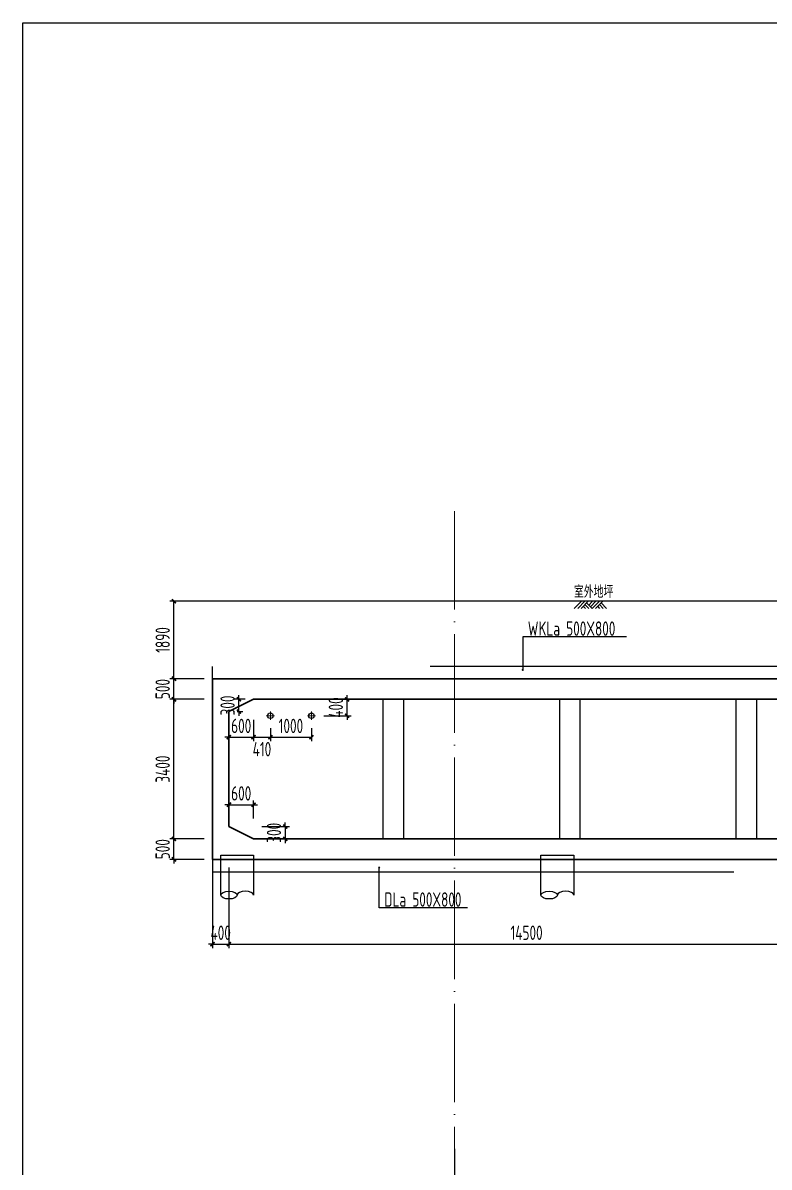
# Model space of a CAD drawing. Header units: millimetres. Extents: x -897614 to 191467, y -439928 to 101803.
# Drawn here: x -444498 to -426322, y -353314 to -325445 of the extents above; entities that cross this region are included whole.
import ezdxf

# ---------------------------------------------------------------- set-up
doc = ezdxf.new("R2010")
doc.units = ezdxf.units.MM
doc.header["$LTSCALE"] = 1000
for name, pattern in [('ACAD_ISO04W100', [30, 24, -3, 0, -3]), ('CENTER', [1.625, 1.25, -0.125, 0.125, -0.125]), ('DASHED', [19.05, 12.7, -6.35])]:
    doc.linetypes.add(name, pattern=pattern)
for name, color, linetype in [('AXIS', 3, 'Continuous'), ('COLUMN', 2, 'Continuous'), ('DIM_LEAD', 3, 'Continuous'), ('gps', 233, 'Continuous'), ('HC_ZP', 4, 'Continuous'), ('JG_TEXT', 7, 'Continuous'), ('ZH', 7, 'Continuous')]:
    doc.layers.add(name, color=color, linetype=linetype)
for name, color, linetype, lineweight in [('Beam', 4, 'DASHED', 25), ('DOTE', 8, 'ACAD_ISO04W100', 9), ('WALL', 6, 'Continuous', 30)]:
    doc.layers.add(name, color=color, linetype=linetype, lineweight=lineweight)
doc.layers.add('DY', color=1, linetype='Continuous', plot=False)
doc.styles.add('GPS', font='txt1.shx', dxfattribs={"width": 0.8, "bigfont": 'hztxt.shx'})
doc.styles.add('TSSD', font='tssdeng.shx', dxfattribs={"width": 0.7, "bigfont": 'tssdchn.shx'})
doc.dimstyles.new('TSD', dxfattribs={"dimtxt": 350, "dimasz": 100, "dimexe": 100, "dimexo": 200, "dimgap": 100, "dimtad": 1, "dimdec": 0, "dimzin": 0, "dimdsep": 46, "dimtxsty": 'TSSD', "dimblk": 'ARCHTICK', "dimcen": 0.09, "dimclrt": 7, "dimazin": 2, "dimtfac": 1, "dimtdec": 0, "dimtix": 1, "dimtmove": 2, "dimatfit": 3, "dimfxl": 0, "dimtolj": 1, "dimtzin": 0, "dimarcsym": 0})

# ---------------------------------------------------------------- blocks, each defined once
blk = doc.blocks.new('_ArchTick')
at = {"color": 0, "linetype": 'ByBlock', "const_width": 0.4}
blk.add_lwpolyline([(-0.5, -0.5), (0.5, 0.5)], dxfattribs=at)
blk = doc.blocks.new('*D1310')
at = {"layer": 'Defpoints', "color": 0, "transparency": 16777216}
for p in [(-440818, -345320), (-439880, -345320, 0), (-439880, -345820, 0)]:
    blk.add_point(p, dxfattribs=at)
at = {"layer": 'DIM_LEAD', "color": 0, "lineweight": -2, "transparency": 16777216}
for p, q in [((-440818, -345320), (-440818, -345220)), ((-440080, -345320), (-440918, -345320)), ((-440818, -345820), (-440818, -345320)), ((-440080, -345820), (-440918, -345820)), ((-440818, -345820), (-440818, -345920))]:
    blk.add_line(p, q, dxfattribs=at)
at = {"layer": 'DIM_LEAD', "color": 0, "lineweight": -2, "transparency": 16777216, "xscale": 100, "yscale": 100, "zscale": 100}
for p, rotation in [((-440818, -345320), 270), ((-440818, -345820), 90)]:
    blk.add_blockref('_ArchTick', p, dxfattribs=dict(at, rotation=rotation))
at = {"layer": 'DIM_LEAD', "color": 7, "transparency": 16777216, "insert": (-441093, -345570), "char_height": 350, "attachment_point": 5, "rotation": 90, "style": 'TSSD'}
blk.add_mtext('\\A1;500', dxfattribs=at)
blk = doc.blocks.new('*D1311')
at = {"layer": 'Defpoints', "color": 0, "transparency": 16777216}
for p in [(-440818, -341920), (-439880, -341920, 0), (-439880, -345320, 0)]:
    blk.add_point(p, dxfattribs=at)
at = {"layer": 'DIM_LEAD', "color": 0, "lineweight": -2, "transparency": 16777216}
for p, q in [((-440080, -341920), (-440918, -341920)), ((-440818, -345320), (-440818, -341920)), ((-440080, -345320), (-440918, -345320))]:
    blk.add_line(p, q, dxfattribs=at)
at = {"layer": 'DIM_LEAD', "color": 0, "lineweight": -2, "transparency": 16777216, "xscale": 100, "yscale": 100, "zscale": 100}
for p, rotation in [((-440818, -341920), 90), ((-440818, -345320), 270)]:
    blk.add_blockref('_ArchTick', p, dxfattribs=dict(at, rotation=rotation))
at = {"layer": 'DIM_LEAD', "color": 7, "transparency": 16777216, "insert": (-441093, -343620), "char_height": 350, "attachment_point": 5, "rotation": 90, "style": 'TSSD'}
blk.add_mtext('\\A1;3400', dxfattribs=at)
blk = doc.blocks.new('*D1312')
at = {"layer": 'Defpoints', "color": 0, "transparency": 16777216}
for p in [(-440818, -341420), (-439880, -341420, 0), (-439880, -341920, 0)]:
    blk.add_point(p, dxfattribs=at)
at = {"layer": 'DIM_LEAD', "color": 0, "lineweight": -2, "transparency": 16777216}
for p, q in [((-440818, -341420), (-440818, -341320)), ((-440080, -341420), (-440918, -341420)), ((-440818, -341920), (-440818, -341420)), ((-440080, -341920), (-440918, -341920)), ((-440818, -341920), (-440818, -342020))]:
    blk.add_line(p, q, dxfattribs=at)
at = {"layer": 'DIM_LEAD', "color": 0, "lineweight": -2, "transparency": 16777216, "xscale": 100, "yscale": 100, "zscale": 100}
for p, rotation in [((-440818, -341420), 270), ((-440818, -341920), 90)]:
    blk.add_blockref('_ArchTick', p, dxfattribs=dict(at, rotation=rotation))
at = {"layer": 'DIM_LEAD', "color": 7, "transparency": 16777216, "insert": (-441093, -341670), "char_height": 350, "attachment_point": 5, "rotation": 90, "style": 'TSSD'}
blk.add_mtext('\\A1;500', dxfattribs=at)
blk = doc.blocks.new('*D1313')
at = {"layer": 'Defpoints', "color": 0, "transparency": 16777216}
for p in [(-439880, -345820, 0), (-439480, -345820, 0), (-439480, -347881)]:
    blk.add_point(p, dxfattribs=at)
at = {"layer": 'DIM_LEAD', "color": 0, "lineweight": -2, "transparency": 16777216}
for p, q in [((-439880, -346020), (-439880, -347981)), ((-439480, -346020), (-439480, -347981)), ((-439880, -347881), (-439980, -347881)), ((-439880, -347881), (-439480, -347881)), ((-439480, -347881), (-439380, -347881))]:
    blk.add_line(p, q, dxfattribs=at)
at = {"layer": 'DIM_LEAD', "color": 0, "lineweight": -2, "transparency": 16777216, "xscale": 100, "yscale": 100, "zscale": 100}
blk.add_blockref('_ArchTick', (-439880, -347881), dxfattribs=at)
at = {"layer": 'DIM_LEAD', "color": 0, "lineweight": -2, "transparency": 16777216, "xscale": 100, "yscale": 100, "zscale": 100, "rotation": 180}
blk.add_blockref('_ArchTick', (-439480, -347881), dxfattribs=at)
at = {"layer": 'DIM_LEAD', "color": 7, "transparency": 16777216, "insert": (-439680, -347606), "char_height": 350, "attachment_point": 5, "style": 'TSSD'}
blk.add_mtext('\\A1;400', dxfattribs=at)
blk = doc.blocks.new('*D1314')
at = {"layer": 'Defpoints', "color": 0, "transparency": 16777216}
for p in [(-439480, -345820, 0), (-424980, -346820, 0), (-424980, -347881)]:
    blk.add_point(p, dxfattribs=at)
at = {"layer": 'DIM_LEAD', "color": 0, "lineweight": -2, "transparency": 16777216}
for p, q in [((-439480, -346020), (-439480, -347981)), ((-424980, -347020), (-424980, -347981)), ((-439480, -347881), (-424980, -347881))]:
    blk.add_line(p, q, dxfattribs=at)
at = {"layer": 'DIM_LEAD', "color": 0, "lineweight": -2, "transparency": 16777216, "xscale": 100, "yscale": 100, "zscale": 100, "rotation": 180}
blk.add_blockref('_ArchTick', (-439480, -347881), dxfattribs=at)
at = {"layer": 'DIM_LEAD', "color": 0, "lineweight": -2, "transparency": 16777216, "xscale": 100, "yscale": 100, "zscale": 100}
blk.add_blockref('_ArchTick', (-424980, -347881), dxfattribs=at)
at = {"layer": 'DIM_LEAD', "color": 7, "transparency": 16777216, "insert": (-432230, -347606), "char_height": 350, "attachment_point": 5, "style": 'TSSD'}
blk.add_mtext('\\A1;14500', dxfattribs=at)
blk = doc.blocks.new('*D1317')
at = {"layer": 'Defpoints', "color": 0, "transparency": 16777216}
for p in [(-440818, -339530), (-439880, -339530, 0), (-439880, -341420, 0)]:
    blk.add_point(p, dxfattribs=at)
at = {"layer": 'DIM_LEAD', "color": 0, "lineweight": -2, "transparency": 16777216}
for p, q in [((-440080, -339530), (-440918, -339530)), ((-440818, -341420), (-440818, -339530)), ((-440080, -341420), (-440918, -341420))]:
    blk.add_line(p, q, dxfattribs=at)
at = {"layer": 'DIM_LEAD', "color": 0, "lineweight": -2, "transparency": 16777216, "xscale": 100, "yscale": 100, "zscale": 100}
for p, rotation in [((-440818, -339530), 90), ((-440818, -341420), 270)]:
    blk.add_blockref('_ArchTick', p, dxfattribs=dict(at, rotation=rotation))
at = {"layer": 'DIM_LEAD', "color": 7, "transparency": 16777216, "insert": (-441093, -340475), "char_height": 350, "attachment_point": 5, "rotation": 90, "style": 'TSSD'}
blk.add_mtext('\\A1;1890', dxfattribs=at)
blk = doc.blocks.new('*D1567')
at = {"layer": 'Defpoints', "color": 0, "transparency": 16777216}
for p in [(-438880, -344486), (-439480, -345020, 0), (-438880, -345020, 0)]:
    blk.add_point(p, dxfattribs=at)
at = {"layer": 'DIM_LEAD', "color": 0, "lineweight": -2, "transparency": 16777216}
for p, q in [((-439480, -344820), (-439480, -344386)), ((-438880, -344820), (-438880, -344386)), ((-439480, -344486), (-439580, -344486)), ((-439480, -344486), (-438880, -344486)), ((-438880, -344486), (-438780, -344486))]:
    blk.add_line(p, q, dxfattribs=at)
at = {"layer": 'DIM_LEAD', "color": 0, "lineweight": -2, "transparency": 16777216, "xscale": 100, "yscale": 100, "zscale": 100}
blk.add_blockref('_ArchTick', (-439480, -344486), dxfattribs=at)
at = {"layer": 'DIM_LEAD', "color": 0, "lineweight": -2, "transparency": 16777216, "xscale": 100, "yscale": 100, "zscale": 100, "rotation": 180}
blk.add_blockref('_ArchTick', (-438880, -344486), dxfattribs=at)
at = {"layer": 'DIM_LEAD', "color": 7, "transparency": 16777216, "insert": (-439180, -344211), "char_height": 350, "attachment_point": 5, "style": 'TSSD'}
blk.add_mtext('\\A1;600', dxfattribs=at)
blk = doc.blocks.new('*D1568')
at = {"layer": 'Defpoints', "color": 0, "transparency": 16777216}
for p in [(-438880, -345020, 0), (-438880, -345320, 0), (-438107, -345320)]:
    blk.add_point(p, dxfattribs=at)
at = {"layer": 'DIM_LEAD', "color": 0, "lineweight": -2, "transparency": 16777216}
for p, q in [((-438107, -345020), (-438107, -344920)), ((-438680, -345020), (-438007, -345020)), ((-438107, -345020), (-438107, -345320)), ((-438680, -345320), (-438007, -345320)), ((-438107, -345320), (-438107, -345420))]:
    blk.add_line(p, q, dxfattribs=at)
at = {"layer": 'DIM_LEAD', "color": 0, "lineweight": -2, "transparency": 16777216, "xscale": 100, "yscale": 100, "zscale": 100}
for p, rotation in [((-438107, -345020), 270), ((-438107, -345320), 90)]:
    blk.add_blockref('_ArchTick', p, dxfattribs=dict(at, rotation=rotation))
at = {"layer": 'DIM_LEAD', "color": 7, "transparency": 16777216, "insert": (-438382, -345170), "char_height": 350, "attachment_point": 5, "rotation": 90, "style": 'TSSD'}
blk.add_mtext('\\A1;300', dxfattribs=at)
blk = doc.blocks.new('*D1569')
at = {"layer": 'Defpoints', "color": 0, "transparency": 16777216}
for p in [(-439480, -342220, 0), (-438880, -342220, 0), (-438880, -342843)]:
    blk.add_point(p, dxfattribs=at)
at = {"layer": 'DIM_LEAD', "color": 0, "lineweight": -2, "transparency": 16777216}
for p, q in [((-439480, -342420), (-439480, -342943)), ((-438880, -342420), (-438880, -342943)), ((-439480, -342843), (-439580, -342843)), ((-439480, -342843), (-438880, -342843)), ((-438880, -342843), (-438780, -342843))]:
    blk.add_line(p, q, dxfattribs=at)
at = {"layer": 'DIM_LEAD', "color": 0, "lineweight": -2, "transparency": 16777216, "xscale": 100, "yscale": 100, "zscale": 100}
blk.add_blockref('_ArchTick', (-439480, -342843), dxfattribs=at)
at = {"layer": 'DIM_LEAD', "color": 0, "lineweight": -2, "transparency": 16777216, "xscale": 100, "yscale": 100, "zscale": 100, "rotation": 180}
blk.add_blockref('_ArchTick', (-438880, -342843), dxfattribs=at)
at = {"layer": 'DIM_LEAD', "color": 7, "transparency": 16777216, "insert": (-439180, -342568), "char_height": 350, "attachment_point": 5, "style": 'TSSD'}
blk.add_mtext('\\A1;600', dxfattribs=at)
blk = doc.blocks.new('*D1570')
at = {"layer": 'Defpoints', "color": 0, "transparency": 16777216}
for p in [(-439237, -341920), (-438880, -341920, 0), (-439480, -342220, 0)]:
    blk.add_point(p, dxfattribs=at)
at = {"layer": 'DIM_LEAD', "color": 0, "lineweight": -2, "transparency": 16777216}
for p, q in [((-439080, -341920), (-439337, -341920)), ((-439237, -341920), (-439237, -341820)), ((-439237, -342220), (-439237, -341920)), ((-439280, -342220), (-439137, -342220)), ((-439237, -342220), (-439237, -342320))]:
    blk.add_line(p, q, dxfattribs=at)
at = {"layer": 'DIM_LEAD', "color": 0, "lineweight": -2, "transparency": 16777216, "xscale": 100, "yscale": 100, "zscale": 100}
for p, rotation in [((-439237, -341920), 270), ((-439237, -342220), 90)]:
    blk.add_blockref('_ArchTick', p, dxfattribs=dict(at, rotation=rotation))
at = {"layer": 'DIM_LEAD', "color": 7, "transparency": 16777216, "insert": (-439512, -342070), "char_height": 350, "attachment_point": 5, "rotation": 90, "style": 'TSSD'}
blk.add_mtext('\\A1;300', dxfattribs=at)
blk = doc.blocks.new('*D1571')
at = {"layer": 'Defpoints', "color": 0, "transparency": 16777216}
for p in [(-438880, -342220, 0), (-438470, -342420, 0), (-438470, -342843)]:
    blk.add_point(p, dxfattribs=at)
at = {"layer": 'DIM_LEAD', "color": 0, "lineweight": -2, "transparency": 16777216}
for p, q in [((-438880, -342420), (-438880, -342943)), ((-438470, -342620), (-438470, -342943)), ((-438880, -342843), (-438470, -342843))]:
    blk.add_line(p, q, dxfattribs=at)
at = {"layer": 'DIM_LEAD', "color": 0, "lineweight": -2, "transparency": 16777216, "xscale": 100, "yscale": 100, "zscale": 100, "rotation": 180}
blk.add_blockref('_ArchTick', (-438880, -342843), dxfattribs=at)
at = {"layer": 'DIM_LEAD', "color": 0, "lineweight": -2, "transparency": 16777216, "xscale": 100, "yscale": 100, "zscale": 100}
blk.add_blockref('_ArchTick', (-438470, -342843), dxfattribs=at)
at = {"layer": 'DIM_LEAD', "color": 7, "transparency": 16777216, "insert": (-438675, -343134), "char_height": 350, "attachment_point": 5, "style": 'TSSD'}
blk.add_mtext('\\A1;410', dxfattribs=at)
blk = doc.blocks.new('*D1572')
at = {"layer": 'Defpoints', "color": 0, "transparency": 16777216}
for p in [(-438470, -342420, 0), (-437470, -342420), (-437470, -342843)]:
    blk.add_point(p, dxfattribs=at)
at = {"layer": 'DIM_LEAD', "color": 0, "lineweight": -2, "transparency": 16777216}
for p, q in [((-438470, -342620), (-438470, -342943)), ((-437470, -342620), (-437470, -342943)), ((-438470, -342843), (-437470, -342843))]:
    blk.add_line(p, q, dxfattribs=at)
at = {"layer": 'DIM_LEAD', "color": 0, "lineweight": -2, "transparency": 16777216, "xscale": 100, "yscale": 100, "zscale": 100, "rotation": 180}
blk.add_blockref('_ArchTick', (-438470, -342843), dxfattribs=at)
at = {"layer": 'DIM_LEAD', "color": 0, "lineweight": -2, "transparency": 16777216, "xscale": 100, "yscale": 100, "zscale": 100}
blk.add_blockref('_ArchTick', (-437470, -342843), dxfattribs=at)
at = {"layer": 'DIM_LEAD', "color": 7, "transparency": 16777216, "insert": (-437970, -342568), "char_height": 350, "attachment_point": 5, "style": 'TSSD'}
blk.add_mtext('\\A1;1000', dxfattribs=at)
blk = doc.blocks.new('*D1573')
at = {"layer": 'Defpoints', "color": 0, "transparency": 16777216}
for p in [(-437370, -341920, 0), (-436600, -341920), (-437370, -342320, 0)]:
    blk.add_point(p, dxfattribs=at)
at = {"layer": 'DIM_LEAD', "color": 0, "lineweight": -2, "transparency": 16777216}
for p, q in [((-437170, -341920), (-436500, -341920)), ((-436600, -341920), (-436600, -341820)), ((-436600, -342320), (-436600, -341920)), ((-437170, -342320), (-436500, -342320)), ((-436600, -342320), (-436600, -342420))]:
    blk.add_line(p, q, dxfattribs=at)
at = {"layer": 'DIM_LEAD', "color": 0, "lineweight": -2, "transparency": 16777216, "xscale": 100, "yscale": 100, "zscale": 100}
for p, rotation in [((-436600, -341920), 270), ((-436600, -342320), 90)]:
    blk.add_blockref('_ArchTick', p, dxfattribs=dict(at, rotation=rotation))
at = {"layer": 'DIM_LEAD', "color": 7, "transparency": 16777216, "insert": (-436875, -342120), "char_height": 350, "attachment_point": 5, "rotation": 90, "style": 'TSSD'}
blk.add_mtext('\\A1;400', dxfattribs=at)
blk = doc.blocks.new('A$C182F2979')
at = {"layer": 'ZH'}
blk.add_lwpolyline([(800, 1064), (800, 964), (0, 964), (0, 1064)], close=True, dxfattribs=at)
blk.add_lwpolyline([(0, 94), (0, 964), (800, 964), (800, 94)], dxfattribs=at)
blk.add_ellipse((200, 94), major_axis=(-200, 0), ratio=0.468529, dxfattribs=at)
blk.add_ellipse((600, 94), major_axis=(-200, 0), ratio=0.468529, start_param=3.141593, end_param=6.283185, dxfattribs=at)

msp = doc.modelspace()

# ---------------------------------------------------------------- linework, layer by layer
at = {"layer": 'AXIS'}
msp.add_line((-433984.63665, -352868.85637), (-433984.63665, -354688.70633), dxfattribs=at)
at = {"layer": 'Beam', "color": 8}
for p, q in [((-421879.51546, -341119.90362), (-439879.51601, -341119.90362)), ((-439879.51546, -341419.90362), (-439879.51546, -341119.90362))]:
    msp.add_line(p, q, dxfattribs=at)
msp.add_lwpolyline([(-439879.51601, -345819.86937), (-439879.51601, -346119.86937), (-424979.51601, -346119.86937)], dxfattribs=at)
at = {"layer": 'COLUMN', "color": 8}
for p, q in [((-435729.51601, -341919.90362), (-435729.51601, -345319.90362)), ((-435229.51601, -341919.90362), (-435229.51601, -345319.90362)), ((-431429.51601, -341919.90362), (-431429.51601, -345319.90362)), ((-430929.51601, -341919.90362), (-430929.51601, -345319.90362)), ((-427129.51601, -341919.90362), (-427129.51601, -345319.90362)), ((-426629.51601, -341919.90362), (-426629.51601, -345319.90362))]:
    msp.add_line(p, q, dxfattribs=at)
at = {"layer": 'DOTE', "ltscale": 0.1}
msp.add_line((-433984.63665, -337334.3479), (-433984.63665, -353076.58307), dxfattribs=at)
at = {"layer": 'DOTE', "color": 3, "linetype": 'CENTER', "ltscale": 0.5}
for p, q in [((-438469.58565, -342420.3979), (-438469.58565, -342220.3979)), ((-437469.58565, -342420.3979), (-437469.58565, -342220.3979)), ((-438569.58565, -342320.3979), (-438369.58565, -342320.3979)), ((-437569.58565, -342320.3979), (-437369.58565, -342320.3979))]:
    msp.add_line(p, q, dxfattribs=at)
at = {"layer": 'DY'}
msp.add_lwpolyline([(-444497.95568, -325444.91535), (-385097.95568, -325444.91535), (-385097.95568, -367444.91535), (-444497.95568, -367444.91535)], close=True, dxfattribs=at)
at = {"layer": 'gps'}
for p, q in [((-431066.51399, -339705.87242), (-430890.54519, -339529.90362)), ((-430984.207, -339705.87242), (-430808.2382, -339529.90362)), ((-430901.90001, -339705.87242), (-430725.93121, -339529.90362)), ((-430796.88337, -339705.87242), (-430849.39169, -339653.3641)), ((-430714.57638, -339705.87242), (-430808.2382, -339612.21061)), ((-430632.26939, -339705.87242), (-430767.0847, -339571.05711)), ((-430714.57638, -339623.56543), (-430620.91457, -339529.90362)), ((-430673.42289, -339664.71893), (-430538.60758, -339529.90362)), ((-430632.26939, -339705.87242), (-430456.30059, -339529.90362)), ((-430549.9624, -339705.87242), (-430373.9936, -339529.90362)), ((-430444.94576, -339705.87242), (-430497.45408, -339653.3641)), ((-430362.63877, -339705.87242), (-430456.30059, -339612.21061)), ((-430280.33178, -339705.87242), (-430415.14709, -339571.05711))]:
    msp.add_line(p, q, dxfattribs=at)
for centre in [(-438469.58565, -342320.3979), (-437469.58565, -342320.3979)]:
    msp.add_circle(centre, 67.36439, dxfattribs=at)
at = {"layer": 'HC_ZP', "color": 7}
msp.add_line((-386596.30102, -339529.90362), (-440583.36921, -339529.90362), dxfattribs=at)
at = {"layer": 'JG_TEXT', "elevation": 0}
for points in [[(-429791.89033, -340401.56173), (-432323.7077, -340401.56173), (-432323.7077, -341204.19798)], [(-433668.22542, -347001.06323), (-435820.07855, -347001.06323), (-435820.07855, -346004.82787)]]:
    msp.add_lwpolyline(points, dxfattribs=at)
at = {"layer": 'JG_TEXT', "const_width": 24.5, "elevation": 0}
for points in [[(-432336.4577, -341204.19798, 1), (-432310.9577, -341204.19798, 1)], [(-435832.82855, -346017.57787, 1), (-435807.32855, -346017.57787, 1)]]:
    msp.add_lwpolyline(points, format="xyb", close=True, dxfattribs=at)
at = {"layer": 'WALL'}
for p, q in [((-439879.51601, -345819.86937), (-439879.51601, -341419.90362)), ((-421879.51546, -341419.90362), (-439879.51601, -341419.90362)), ((-439479.51601, -342219.90362), (-438879.51601, -341919.90362)), ((-423079.51601, -341919.90362), (-438879.51601, -341919.90362)), ((-439479.51601, -345019.90362), (-439479.51601, -342219.90362)), ((-439479.51601, -345019.90362), (-438879.51601, -345319.90362)), ((-438879.51601, -345319.90362), (-424479.51601, -345319.90362)), ((-439879.51601, -345819.86937), (-424979.51601, -345819.86937))]:
    msp.add_line(p, q, dxfattribs=at)

# ---------------------------------------------------------------- block references
at = {"layer": 'ZH'}
for p in [(-439679.51539, -346783.62576, 0), (-431879.51539, -346783.62576, 0)]:
    msp.add_blockref('A$C182F2979', p, dxfattribs=at)

# ---------------------------------------------------------------- texts
at = {"layer": 'gps', "color": 7, "style": 'GPS', "width": 0.8}
msp.add_text('室外地坪', height=300, dxfattribs=at).set_placement((-431075.8666, -339450.31604))
at = {"layer": 'JG_TEXT', "style": 'TSSD', "width": 0.7}
for s, p in [('WKLa 500X800', (-432199.93743, -340372.25325, 0)), ('DLa 500X800', (-435696.30828, -346971.75474, 0))]:
    msp.add_text(s, height=350, dxfattribs=at).set_placement(p)

# ---------------------------------------------------------------- dimensions: what is measured, and where the dimension line sits
at = {"layer": 'DIM_LEAD'}
for base, p1, p2, picture, middle in [((-440817.92046, -339529.90362, 0), (-439879.51546, -341419.90362), (-439879.51546, -339529.90362), '*D1317', (-441092.92046, -340474.90362, 0)), ((-440817.92046, -341419.90362, 0), (-439879.51546, -341919.90362), (-439879.51546, -341419.90362), '*D1312', (-441092.92046, -341669.90362, 0)), ((-439237.00459, -341919.90362, 0), (-439479.51601, -342219.90362), (-438879.51601, -341919.90362), '*D1570', (-439512.00459, -342069.90362, 0)), ((-440817.92046, -341919.90362, 0), (-439879.51546, -345319.90362), (-439879.51546, -341919.90362), '*D1311', (-441092.92046, -343619.90362, 0)), ((-438106.68731, -345319.90362, 0), (-438879.51601, -345019.90362), (-438879.51601, -345319.90362), '*D1568', (-438381.68731, -345169.90362, 0)), ((-440817.92046, -345319.90362, 0), (-439879.51546, -345819.86937), (-439879.51546, -345319.90362), '*D1310', (-441092.92046, -345569.8865, 0))]:
    dim = msp.add_linear_dim(base=base, p1=p1, p2=p2, angle=90, dimstyle='TSD', dxfattribs=at)
    dim.commit()
    dim.dimension.update_dxf_attribs({"geometry": picture, "text_midpoint": middle})
dim = msp.add_linear_dim(base=(-436600.40327, -341919.90362, 0), p1=(-437369.58565, -342320.3979), p2=(-437369.58565, -341919.90362), angle=90, dimstyle='TSD', override={"dimfxl": 250}, dxfattribs=at)
dim.commit()
dim.dimension.update_dxf_attribs({"geometry": '*D1573', "text_midpoint": (-436875.40327, -342120.15076, 0)})
for base, p1, p2, picture, middle in [((-438879.51601, -342843.12699, 0), (-439479.51601, -342219.90362), (-438879.51601, -342219.90362), '*D1569', (-439179.51601, -342568.12699, 0)), ((-437469.58565, -342843.12699, 0), (-438469.58565, -342420.3979), (-437469.58565, -342420.3979, 0), '*D1572', (-437969.58565, -342568.12699, 0)), ((-438879.51601, -344486.38871, 0), (-439479.51601, -345019.90362), (-438879.51601, -345019.90362), '*D1567', (-439179.51601, -344211.38871, 0)), ((-439479.51546, -347881.46147, 0), (-439879.51546, -345819.86937), (-439479.51546, -345819.86937), '*D1313', (-439679.51546, -347606.46147, 0)), ((-424979.51546, -347881.46147, 0), (-439479.51546, -345819.86937), (-424979.51546, -346819.86937), '*D1314', (-432229.51546, -347606.46147, 0))]:
    dim = msp.add_linear_dim(base=base, p1=p1, p2=p2, dimstyle='TSD', dxfattribs=at)
    dim.commit()
    dim.dimension.update_dxf_attribs({"geometry": picture, "text_midpoint": middle})
dim = msp.add_linear_dim(base=(-438469.58565, -342843.12699, 0), p1=(-438879.51601, -342219.90362), p2=(-438469.58565, -342420.3979), dimstyle='TSD', dxfattribs=at)
dim.commit()
dim.dimension.update_dxf_attribs({"geometry": '*D1571', "text_midpoint": (-438674.55083, -343134.32829, 0), "dimtype": 160})

doc.saveas('drawing.dxf')
